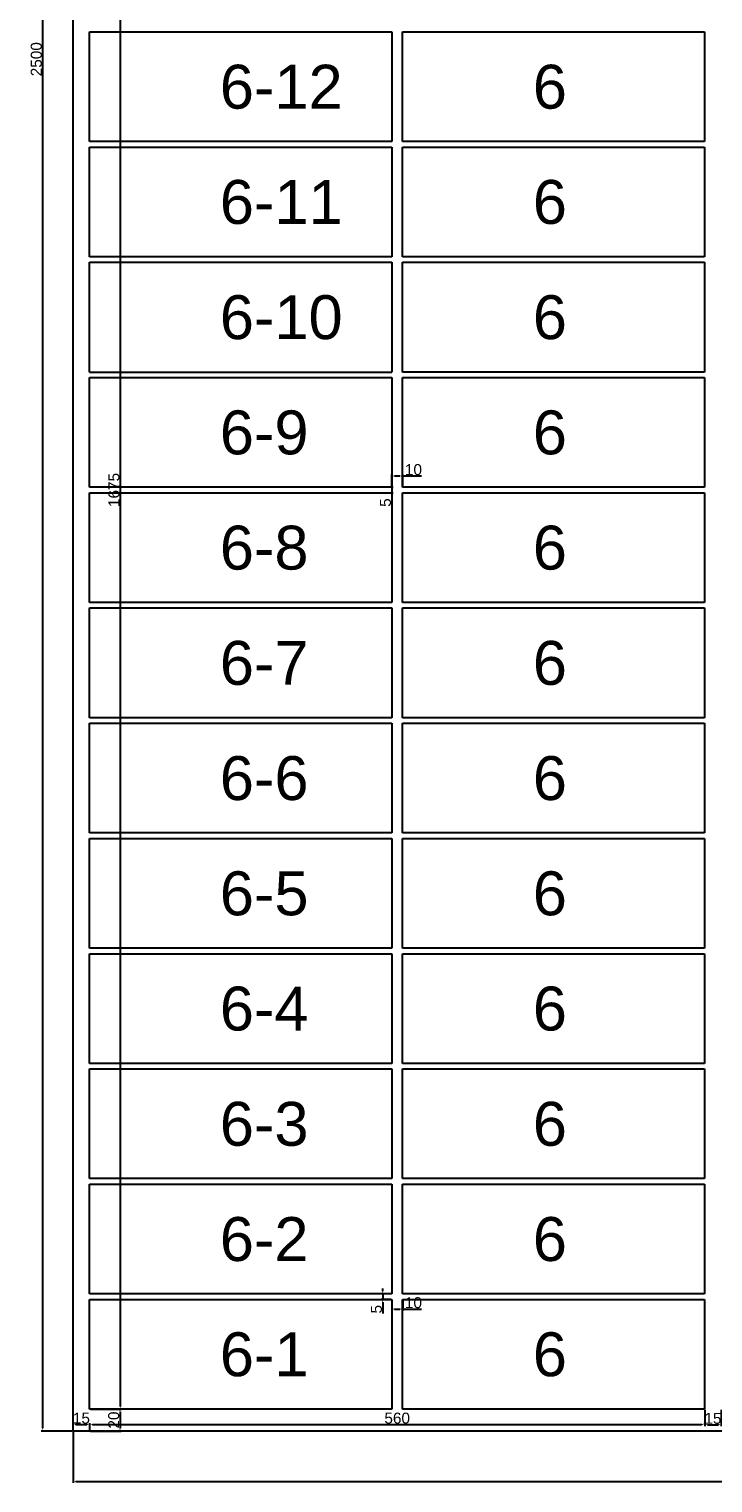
# Model space of a CAD drawing. Header units: millimetres. Extents: x -4275 to 17266, y -15886 to 5463.
# Drawn here: x 3722 to 4345, y -5562 to -4237 of the extents above; entities that cross this region are included whole.
import ezdxf

# ---------------------------------------------------------------- set-up
doc = ezdxf.new("R2010")
doc.units = ezdxf.units.MM
doc.layers.add('尺寸标注', color=6, linetype='Continuous')
doc.layers.add('标号', color=4, linetype='Continuous')
doc.styles.get("Standard").update_dxf_attribs({"font": 'arial.ttf'})
doc.dimstyles.new('ISO-25-JHF', dxfattribs={"dimtxt": 10, "dimasz": 2.5, "dimexe": 1.25, "dimexo": 0.625, "dimtad": 1, "dimtxsty": 'Standard', "dimcen": 2.5, "dimadec": 0, "dimazin": 0, "dimtfac": 1, "dimtmove": 0, "dimatfit": 3, "dimfxl": 1, "dimarcsym": 0})

# ---------------------------------------------------------------- blocks, each defined once
blk = doc.blocks.new('*D158')
at = {"layer": 'Defpoints', "color": 0, "transparency": 16777216}
for p in [(3777.4, -3819.8), (3777.4, -5494.8), (3805.2, -5494.8)]:
    blk.add_point(p, dxfattribs=at)
at = {"layer": '尺寸标注', "color": 0, "lineweight": -2, "transparency": 16777216}
for p, q in [((3778, -3819.8), (3806.5, -3819.8)), ((3805.2, -3822.3), (3805.2, -5492.3)), ((3778, -5494.8), (3806.5, -5494.8))]:
    blk.add_line(p, q, dxfattribs=at)
at = {"layer": '尺寸标注', "color": 0, "transparency": 16777216}
for points in [[(3804.8, -3822.3), (3805.6, -3822.3), (3805.2, -3819.8)], [(3804.8, -5492.3), (3805.6, -5492.3), (3805.2, -5494.8)]]:
    blk.add_solid(points, dxfattribs=at)
at = {"layer": '尺寸标注', "color": 0, "transparency": 16777216, "insert": (3799.5, -4657.3), "char_height": 10, "attachment_point": 5, "rotation": 90}
blk.add_mtext('1675', dxfattribs=at)
blk = doc.blocks.new('*D137')
at = {"layer": 'Defpoints', "color": 0, "transparency": 16777216}
for p in [(3762.4, -5514.8), (5412.4, -5514.8), (5412.4, -5560.8)]:
    blk.add_point(p, dxfattribs=at)
at = {"layer": '尺寸标注', "color": 0, "lineweight": -2, "transparency": 16777216}
for p, q in [((3762.4, -5515.5), (3762.4, -5562.1)), ((5412.4, -5515.5), (5412.4, -5562.1)), ((3764.9, -5560.8), (5409.9, -5560.8))]:
    blk.add_line(p, q, dxfattribs=at)
at = {"layer": '尺寸标注', "color": 0, "transparency": 16777216}
for points in [[(3764.9, -5560.4), (3764.9, -5561.2), (3762.4, -5560.8)], [(5409.9, -5560.4), (5409.9, -5561.2), (5412.4, -5560.8)]]:
    blk.add_solid(points, dxfattribs=at)
at = {"layer": '尺寸标注', "color": 0, "transparency": 16777216, "insert": (4587.4, -5555.1), "char_height": 10, "attachment_point": 5}
blk.add_mtext('1650', dxfattribs=at)
blk = doc.blocks.new('*D138')
at = {"layer": 'Defpoints', "color": 0, "transparency": 16777216}
for p in [(3777.4, -5508.8), (3762.4, -5514.8), (3777.4, -5514.8)]:
    blk.add_point(p, dxfattribs=at)
at = {"layer": '尺寸标注', "color": 0, "lineweight": -2, "transparency": 16777216}
for p, q in [((3762.4, -5514.2), (3762.4, -5507.6)), ((3764.9, -5508.8), (3774.9, -5508.8)), ((3777.4, -5514.2), (3777.4, -5507.6))]:
    blk.add_line(p, q, dxfattribs=at)
at = {"layer": '尺寸标注', "color": 0, "transparency": 16777216}
for points in [[(3764.9, -5508.4), (3764.9, -5509.3), (3762.4, -5508.8)], [(3774.9, -5508.4), (3774.9, -5509.3), (3777.4, -5508.8)]]:
    blk.add_solid(points, dxfattribs=at)
at = {"layer": '尺寸标注', "color": 0, "transparency": 16777216, "insert": (3769.9, -5503.1), "char_height": 10, "attachment_point": 5}
blk.add_mtext('15', dxfattribs=at)
blk = doc.blocks.new('*D139')
at = {"layer": 'Defpoints', "color": 0, "transparency": 16777216}
for p in [(3777.4, -5494.8), (3777.4, -5514.8), (3805, -5514.8)]:
    blk.add_point(p, dxfattribs=at)
at = {"layer": '尺寸标注', "color": 0, "lineweight": -2, "transparency": 16777216}
for p, q in [((3778, -5494.8), (3806.2, -5494.8)), ((3805, -5497.3), (3805, -5512.3)), ((3778, -5514.8), (3806.2, -5514.8))]:
    blk.add_line(p, q, dxfattribs=at)
at = {"layer": '尺寸标注', "color": 0, "transparency": 16777216}
for points in [[(3804.6, -5497.3), (3805.4, -5497.3), (3805, -5494.8)], [(3804.6, -5512.3), (3805.4, -5512.3), (3805, -5514.8)]]:
    blk.add_solid(points, dxfattribs=at)
at = {"layer": '尺寸标注', "color": 0, "transparency": 16777216, "insert": (3799.3, -5504.8), "char_height": 10, "attachment_point": 5, "rotation": 90}
blk.add_mtext('20', dxfattribs=at)
blk = doc.blocks.new('*D162')
at = {"layer": 'Defpoints', "color": 0, "transparency": 16777216}
for p in [(4052.4, -5389.8), (4044.2, -5394.8), (4052.4, -5394.8)]:
    blk.add_point(p, dxfattribs=at)
at = {"layer": '尺寸标注', "color": 0, "lineweight": -2, "transparency": 16777216}
for p, q in [((4051.7, -5389.8), (4042.9, -5389.8)), ((4044.2, -5387.3), (4044.2, -5384.8)), ((4044.2, -5389.8), (4044.2, -5394.8)), ((4051.7, -5394.8), (4042.9, -5394.8)), ((4044.2, -5397.3), (4044.2, -5407.7))]:
    blk.add_line(p, q, dxfattribs=at)
at = {"layer": '尺寸标注', "color": 0, "transparency": 16777216}
for points in [[(4043.8, -5387.3), (4044.6, -5387.3), (4044.2, -5389.8)], [(4043.8, -5397.3), (4044.6, -5397.3), (4044.2, -5394.8)]]:
    blk.add_solid(points, dxfattribs=at)
at = {"layer": '尺寸标注', "color": 0, "transparency": 16777216, "insert": (4038.5, -5403.8), "char_height": 10, "attachment_point": 5, "rotation": 90}
blk.add_mtext('5', dxfattribs=at)
blk = doc.blocks.new('*D163')
at = {"layer": 'Defpoints', "color": 0, "transparency": 16777216}
for p in [(4052.4, -5394.8), (4062.4, -5394.8), (4062.4, -5403.7)]:
    blk.add_point(p, dxfattribs=at)
at = {"layer": '尺寸标注', "color": 0, "lineweight": -2, "transparency": 16777216}
for p, q in [((4052.4, -5395.5), (4052.4, -5404.9)), ((4054.9, -5403.7), (4059.9, -5403.7)), ((4062.4, -5395.5), (4062.4, -5404.9)), ((4062.4, -5403.7), (4079.5, -5403.7))]:
    blk.add_line(p, q, dxfattribs=at)
at = {"layer": '尺寸标注', "color": 0, "transparency": 16777216}
for points in [[(4054.9, -5403.2), (4054.9, -5404.1), (4052.4, -5403.7)], [(4059.9, -5403.2), (4059.9, -5404.1), (4062.4, -5403.7)]]:
    blk.add_solid(points, dxfattribs=at)
at = {"layer": '尺寸标注', "color": 0, "transparency": 16777216, "insert": (4072.2, -5397.9), "char_height": 10, "attachment_point": 5}
blk.add_mtext('10', dxfattribs=at)
blk = doc.blocks.new('*D164')
at = {"layer": 'Defpoints', "color": 0, "transparency": 16777216}
for p in [(4052.4, -4654.8), (4052.4, -4659.8), (4052.4, -4659.8)]:
    blk.add_point(p, dxfattribs=at)
at = {"layer": '尺寸标注', "color": 0, "lineweight": -2, "transparency": 16777216}
for p, q in [((4052.4, -4652.3), (4052.4, -4649.8)), ((4052.4, -4654.8), (4052.4, -4659.8)), ((4052.4, -4662.3), (4052.4, -4672.7)), ((4053, -4654.8), (4053.6, -4654.8)), ((4053, -4659.8), (4053.6, -4659.8))]:
    blk.add_line(p, q, dxfattribs=at)
at = {"layer": '尺寸标注', "color": 0, "transparency": 16777216}
for points in [[(4052, -4652.3), (4052.8, -4652.3), (4052.4, -4654.8)], [(4052, -4662.3), (4052.8, -4662.3), (4052.4, -4659.8)]]:
    blk.add_solid(points, dxfattribs=at)
at = {"layer": '尺寸标注', "color": 0, "transparency": 16777216, "insert": (4046.7, -4668.8), "char_height": 10, "attachment_point": 5, "rotation": 90}
blk.add_mtext('5', dxfattribs=at)
blk = doc.blocks.new('*D165')
at = {"layer": 'Defpoints', "color": 0, "transparency": 16777216}
for p in [(4062.4, -4644.5), (4052.4, -4654.8), (4062.4, -4654.8)]:
    blk.add_point(p, dxfattribs=at)
at = {"layer": '尺寸标注', "color": 0, "lineweight": -2, "transparency": 16777216}
for p, q in [((4052.4, -4654.2), (4052.4, -4643.3)), ((4054.9, -4644.5), (4059.9, -4644.5)), ((4062.4, -4654.2), (4062.4, -4643.3)), ((4062.4, -4644.5), (4079.5, -4644.5))]:
    blk.add_line(p, q, dxfattribs=at)
at = {"layer": '尺寸标注', "color": 0, "transparency": 16777216}
for points in [[(4054.9, -4644.1), (4054.9, -4645), (4052.4, -4644.5)], [(4059.9, -4644.1), (4059.9, -4645), (4062.4, -4644.5)]]:
    blk.add_solid(points, dxfattribs=at)
at = {"layer": '尺寸标注', "color": 0, "transparency": 16777216, "insert": (4072.2, -4638.8), "char_height": 10, "attachment_point": 5}
blk.add_mtext('10', dxfattribs=at)
blk = doc.blocks.new('*D200')
at = {"layer": 'Defpoints', "color": 0, "transparency": 16777216}
for p in [(3762.4, -3014.8), (3734.5, -5514.8), (3762.4, -5514.8)]:
    blk.add_point(p, dxfattribs=at)
at = {"layer": '尺寸标注', "color": 0, "lineweight": -2, "transparency": 16777216}
for p, q in [((3761.7, -3014.8), (3733.3, -3014.8)), ((3734.5, -3017.3), (3734.5, -5512.3)), ((3761.7, -5514.8), (3733.3, -5514.8))]:
    blk.add_line(p, q, dxfattribs=at)
at = {"layer": '尺寸标注', "color": 0, "transparency": 16777216}
for points in [[(3734.1, -3017.3), (3734.9, -3017.3), (3734.5, -3014.8)], [(3734.1, -5512.3), (3734.9, -5512.3), (3734.5, -5514.8)]]:
    blk.add_solid(points, dxfattribs=at)
at = {"layer": '尺寸标注', "color": 0, "transparency": 16777216, "insert": (3728.8, -4264.8), "char_height": 10, "attachment_point": 5, "rotation": 90}
blk.add_mtext('2500', dxfattribs=at)
blk = doc.blocks.new('*D201')
at = {"layer": 'Defpoints', "color": 0, "transparency": 16777216}
for p in [(3777.4, -5508.8), (4337.4, -5508.8), (4337.4, -5508.8)]:
    blk.add_point(p, dxfattribs=at)
at = {"layer": '尺寸标注', "color": 0, "lineweight": -2, "transparency": 16777216}
for p, q in [((3777.4, -5508.2), (3777.4, -5507.6)), ((3779.9, -5508.8), (4334.9, -5508.8)), ((4337.4, -5508.2), (4337.4, -5507.6))]:
    blk.add_line(p, q, dxfattribs=at)
at = {"layer": '尺寸标注', "color": 0, "transparency": 16777216}
for points in [[(3779.9, -5508.4), (3779.9, -5509.3), (3777.4, -5508.8)], [(4334.9, -5508.4), (4334.9, -5509.3), (4337.4, -5508.8)]]:
    blk.add_solid(points, dxfattribs=at)
at = {"layer": '尺寸标注', "color": 0, "transparency": 16777216, "insert": (4057.4, -5503.1), "char_height": 10, "attachment_point": 5}
blk.add_mtext('560', dxfattribs=at)
blk = doc.blocks.new('*D270')
at = {"layer": 'Defpoints', "color": 0, "transparency": 16777216}
for p in [(4337.4, -5494.8), (4352.4, -5494.8), (4352.4, -5509)]:
    blk.add_point(p, dxfattribs=at)
at = {"layer": '尺寸标注', "color": 0, "lineweight": -2, "transparency": 16777216}
for p, q in [((4337.4, -5495.5), (4337.4, -5510.3)), ((4352.4, -5495.5), (4352.4, -5510.3)), ((4339.9, -5509), (4349.9, -5509))]:
    blk.add_line(p, q, dxfattribs=at)
at = {"layer": '尺寸标注', "color": 0, "transparency": 16777216}
for points in [[(4339.9, -5508.6), (4339.9, -5509.4), (4337.4, -5509)], [(4349.9, -5508.6), (4349.9, -5509.4), (4352.4, -5509)]]:
    blk.add_solid(points, dxfattribs=at)
at = {"layer": '尺寸标注', "color": 0, "transparency": 16777216, "insert": (4344.9, -5503.3), "char_height": 10, "attachment_point": 5}
blk.add_mtext('15', dxfattribs=at)

msp = doc.modelspace()

# ---------------------------------------------------------------- linework, layer by layer
for p, q in [((3762.372, -5514.83), (3762.372, -3014.83)), ((3777.372, -4339.83), (3777.372, -4239.83)), ((3777.372, -4239.83), (4052.372, -4239.83)), ((4052.372, -4239.83), (4052.372, -4339.83)), ((4062.372, -4339.83), (4062.372, -4239.83)), ((4062.372, -4239.83), (4337.372, -4239.83)), ((4337.372, -4239.83), (4337.372, -4339.83)), ((4052.372, -4339.83), (3777.372, -4339.83)), ((3777.372, -4444.83), (3777.372, -4344.83)), ((3777.372, -4344.83), (4052.372, -4344.83)), ((4052.372, -4344.83), (4052.372, -4444.83)), ((4337.372, -4339.83), (4062.372, -4339.83)), ((4062.372, -4444.83), (4062.372, -4344.83)), ((4062.372, -4344.83), (4337.372, -4344.83)), ((4337.372, -4344.83), (4337.372, -4444.83)), ((4052.372, -4444.83), (3777.372, -4444.83)), ((3777.372, -4549.83), (3777.372, -4449.83)), ((3777.372, -4449.83), (4052.372, -4449.83)), ((4052.372, -4449.83), (4052.372, -4549.83)), ((4337.372, -4444.83), (4062.372, -4444.83)), ((4062.372, -4549.83), (4062.372, -4449.83)), ((4062.372, -4449.83), (4337.372, -4449.83)), ((4337.372, -4449.83), (4337.372, -4549.83)), ((3777.372, -4549.83), (4052.372, -4549.83)), ((3777.372, -4654.83), (3777.372, -4554.83)), ((3777.372, -4554.83), (4052.372, -4554.83)), ((4052.372, -4554.83), (4052.372, -4654.83)), ((4337.372, -4549.83), (4062.372, -4549.83)), ((4062.372, -4654.83), (4062.372, -4554.83)), ((4062.372, -4554.83), (4337.372, -4554.83)), ((4337.372, -4554.83), (4337.372, -4654.83)), ((4052.372, -4654.83), (3777.372, -4654.83)), ((3777.372, -4759.83), (3777.372, -4659.83)), ((3777.372, -4659.83), (4052.372, -4659.83)), ((4052.372, -4659.83), (4052.372, -4759.83)), ((4337.372, -4654.83), (4062.372, -4654.83)), ((4062.372, -4759.83), (4062.372, -4659.83)), ((4062.372, -4659.83), (4337.372, -4659.83)), ((4337.372, -4659.83), (4337.372, -4759.83)), ((4052.372, -4759.83), (3777.372, -4759.83)), ((3777.372, -4864.83), (3777.372, -4764.83)), ((3777.372, -4764.83), (4052.372, -4764.83)), ((4052.372, -4764.83), (4052.372, -4864.83)), ((4337.372, -4759.83), (4062.372, -4759.83)), ((4062.372, -4864.83), (4062.372, -4764.83)), ((4062.372, -4764.83), (4337.372, -4764.83)), ((4337.372, -4764.83), (4337.372, -4864.83)), ((4052.372, -4864.83), (3777.372, -4864.83)), ((3777.372, -4969.83), (3777.372, -4869.83)), ((3777.372, -4869.83), (4052.372, -4869.83)), ((4052.372, -4869.83), (4052.372, -4969.83)), ((4337.372, -4864.83), (4062.372, -4864.83)), ((4062.372, -4969.83), (4062.372, -4869.83)), ((4062.372, -4869.83), (4337.372, -4869.83)), ((4337.372, -4869.83), (4337.372, -4969.83)), ((4052.372, -4969.83), (3777.372, -4969.83)), ((3777.372, -5074.83), (3777.372, -4974.83)), ((3777.372, -4974.83), (4052.372, -4974.83)), ((4052.372, -4974.83), (4052.372, -5074.83)), ((4337.372, -4969.83), (4062.372, -4969.83)), ((4062.372, -5074.83), (4062.372, -4974.83)), ((4062.372, -4974.83), (4337.372, -4974.83)), ((4337.372, -4974.83), (4337.372, -5074.83)), ((4052.372, -5074.83), (3777.372, -5074.83)), ((3777.372, -5179.83), (3777.372, -5079.83)), ((3777.372, -5079.83), (4052.372, -5079.83)), ((4052.372, -5079.83), (4052.372, -5179.83)), ((4337.372, -5074.83), (4062.372, -5074.83)), ((4062.372, -5179.83), (4062.372, -5079.83)), ((4062.372, -5079.83), (4337.372, -5079.83)), ((4337.372, -5079.83), (4337.372, -5179.83)), ((4052.372, -5179.83), (3777.372, -5179.83)), ((3777.372, -5284.83), (3777.372, -5184.83)), ((3777.372, -5184.83), (4052.372, -5184.83)), ((4052.372, -5184.83), (4052.372, -5284.83)), ((4337.372, -5179.83), (4062.372, -5179.83)), ((4062.372, -5284.83), (4062.372, -5184.83)), ((4062.372, -5184.83), (4337.372, -5184.83)), ((4337.372, -5184.83), (4337.372, -5284.83)), ((4052.372, -5284.83), (3777.372, -5284.83)), ((4337.372, -5284.83), (4062.372, -5284.83)), ((3777.372, -5389.83), (3777.372, -5289.83)), ((3777.372, -5289.83), (4052.372, -5289.83)), ((4052.372, -5289.83), (4052.372, -5389.83)), ((4062.372, -5389.83), (4062.372, -5289.83)), ((4062.372, -5289.83), (4337.372, -5289.83)), ((4337.372, -5289.83), (4337.372, -5389.83)), ((4052.372, -5389.83), (3777.372, -5389.83)), ((4337.372, -5389.83), (4062.372, -5389.83)), ((3777.372, -5494.83), (3777.372, -5394.83)), ((3777.372, -5394.83), (4052.372, -5394.83)), ((4052.372, -5394.83), (4052.372, -5494.83)), ((4062.372, -5494.83), (4062.372, -5394.83)), ((4062.372, -5394.83), (4337.372, -5394.83)), ((4337.372, -5394.83), (4337.372, -5494.83)), ((4052.372, -5494.83), (3777.372, -5494.83)), ((4337.372, -5494.83), (4062.372, -5494.83)), ((4962.372, -5514.83), (3762.372, -5514.83))]:
    msp.add_line(p, q)

# ---------------------------------------------------------------- texts
at = {"layer": '标号', "char_height": 40, "attachment_point": 7}
for s, width, insert in [('6-12 ', 70.10425, (3895.918, -4310.409)), ('6 ', 70.10425, (4180.918, -4310.409)), ('6-11 ', 70.10425, (3895.918, -4415.409)), ('6 ', 70.10425, (4180.918, -4415.409)), ('6-10 ', 119.00885, (3895.918, -4520.409)), ('6 ', 70.10425, (4180.918, -4520.409)), ('6-9 ', 70.10425, (3895.918, -4625.409)), ('6 ', 70.10425, (4180.918, -4625.409)), ('6-8 ', 70.10425, (3895.918, -4730.409)), ('6 ', 70.10425, (4180.918, -4730.409)), ('6-7 ', 70.10425, (3895.918, -4835.409)), ('6 ', 70.10425, (4180.918, -4835.409)), ('6-6 ', 70.10425, (3895.918, -4940.409)), ('6 ', 70.10425, (4180.918, -4940.409)), ('6-5 ', 70.10425, (3895.918, -5045.409)), ('6 ', 70.10425, (4180.918, -5045.409)), ('6-4 ', 70.10425, (3895.918, -5150.409)), ('6 ', 70.10425, (4180.918, -5150.409)), ('6-3 ', 70.10425, (3895.918, -5255.409)), ('6 ', 70.10425, (4180.918, -5255.409)), ('6-2 ', 70.10425, (3895.918, -5360.409)), ('6 ', 70.10425, (4180.918, -5360.409)), ('6-1 ', 70.10425, (3895.918, -5465.409)), ('6 ', 70.10425, (4180.918, -5465.409))]:
    msp.add_mtext_dynamic_manual_height_columns(s, width=width, gutter_width=12.5, heights=[0], dxfattribs=dict(at, insert=insert))

# ---------------------------------------------------------------- dimensions: what is measured, and where the dimension line sits
at = {"layer": '尺寸标注'}
for p1, p2, distance, picture, middle in [((3762.372, -3014.83), (3762.372, -5514.83), -27.855, '*D200', (3728.786, -4264.83)), ((3777.372, -3819.83), (3777.372, -5494.83), 27.831, '*D158', (3799.472, -4657.33)), ((4052.372, -4654.83), (4062.372, -4654.83), 10.287, '*D165', (4072.172, -4638.812)), ((4052.372, -4654.83), (4052.372, -4659.83), 0, '*D164', (4046.662, -4668.77)), ((4052.372, -5389.83), (4052.372, -5394.83), -8.18, '*D162', (4038.482, -5403.77)), ((3762.372, -5514.83), (3777.372, -5514.83), 5.989, '*D138', (3769.872, -5503.11)), ((3777.372, -5494.83), (3777.372, -5514.83), 27.623, '*D139', (3799.264, -5504.83)), ((3777.372, -5508.841), (4337.372, -5508.841), 0, '*D201', (4057.372, -5503.11)), ((4337.372, -5494.83), (4352.372, -5494.83), -14.193, '*D270', (4344.872, -5503.292)), ((3762.372, -5514.83), (5412.372, -5514.83), -45.993, '*D137', (4587.372, -5555.091))]:
    dim = msp.add_aligned_dim(p1=p1, p2=p2, distance=distance, dimstyle='ISO-25-JHF', dxfattribs=at)
    dim.commit()
    dim.dimension.update_dxf_attribs({"geometry": picture, "text_midpoint": middle})
dim = msp.add_linear_dim(base=(4062.372, -5403.663), p1=(4052.372, -5394.83), p2=(4062.372, -5394.83), angle=0, dimstyle='ISO-25-JHF', dxfattribs=at)
dim.commit()
dim.dimension.update_dxf_attribs({"geometry": '*D163', "text_midpoint": (4072.172, -5403.663), "dimtype": 161})

doc.saveas('drawing.dxf')
